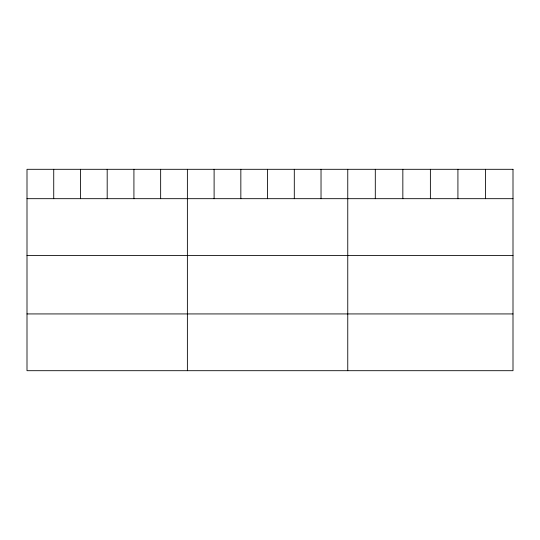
<?xml version="1.0" encoding="UTF-8"?>
<svg xmlns="http://www.w3.org/2000/svg" width="540" height="540" viewBox="0 0 540 540"><rect width="100%" height="100%" fill="white"/><g stroke="black" fill="none" stroke-linecap="round" stroke-linejoin="round"><path stroke-width="0.81" d="M27 198.679L513 198.679M27 255.447L513 255.447M27 313.929L513 313.929M485.46 169.304L485.46 198.679M457.92 169.304L457.92 198.679M430.38 169.304L430.38 198.679M402.84 169.304L402.84 198.679M375.3 169.304L375.3 198.679M347.76 169.304L347.76 370.697M321.03 169.304L321.03 198.679M294.3 169.304L294.3 198.679M267.57 169.304L267.57 198.679M240.84 169.304L240.84 198.679M214.11 169.304L214.11 198.679M187.38 169.304L187.38 370.697M160.65 169.304L160.65 198.679M133.92 169.304L133.92 198.679M107.19 169.304L107.19 198.679M80.46 169.304L80.46 198.679M53.73 169.304L53.73 198.679M513 169.304L27 169.304L27 370.697L513 370.697L513 169.304"/></g></svg>
